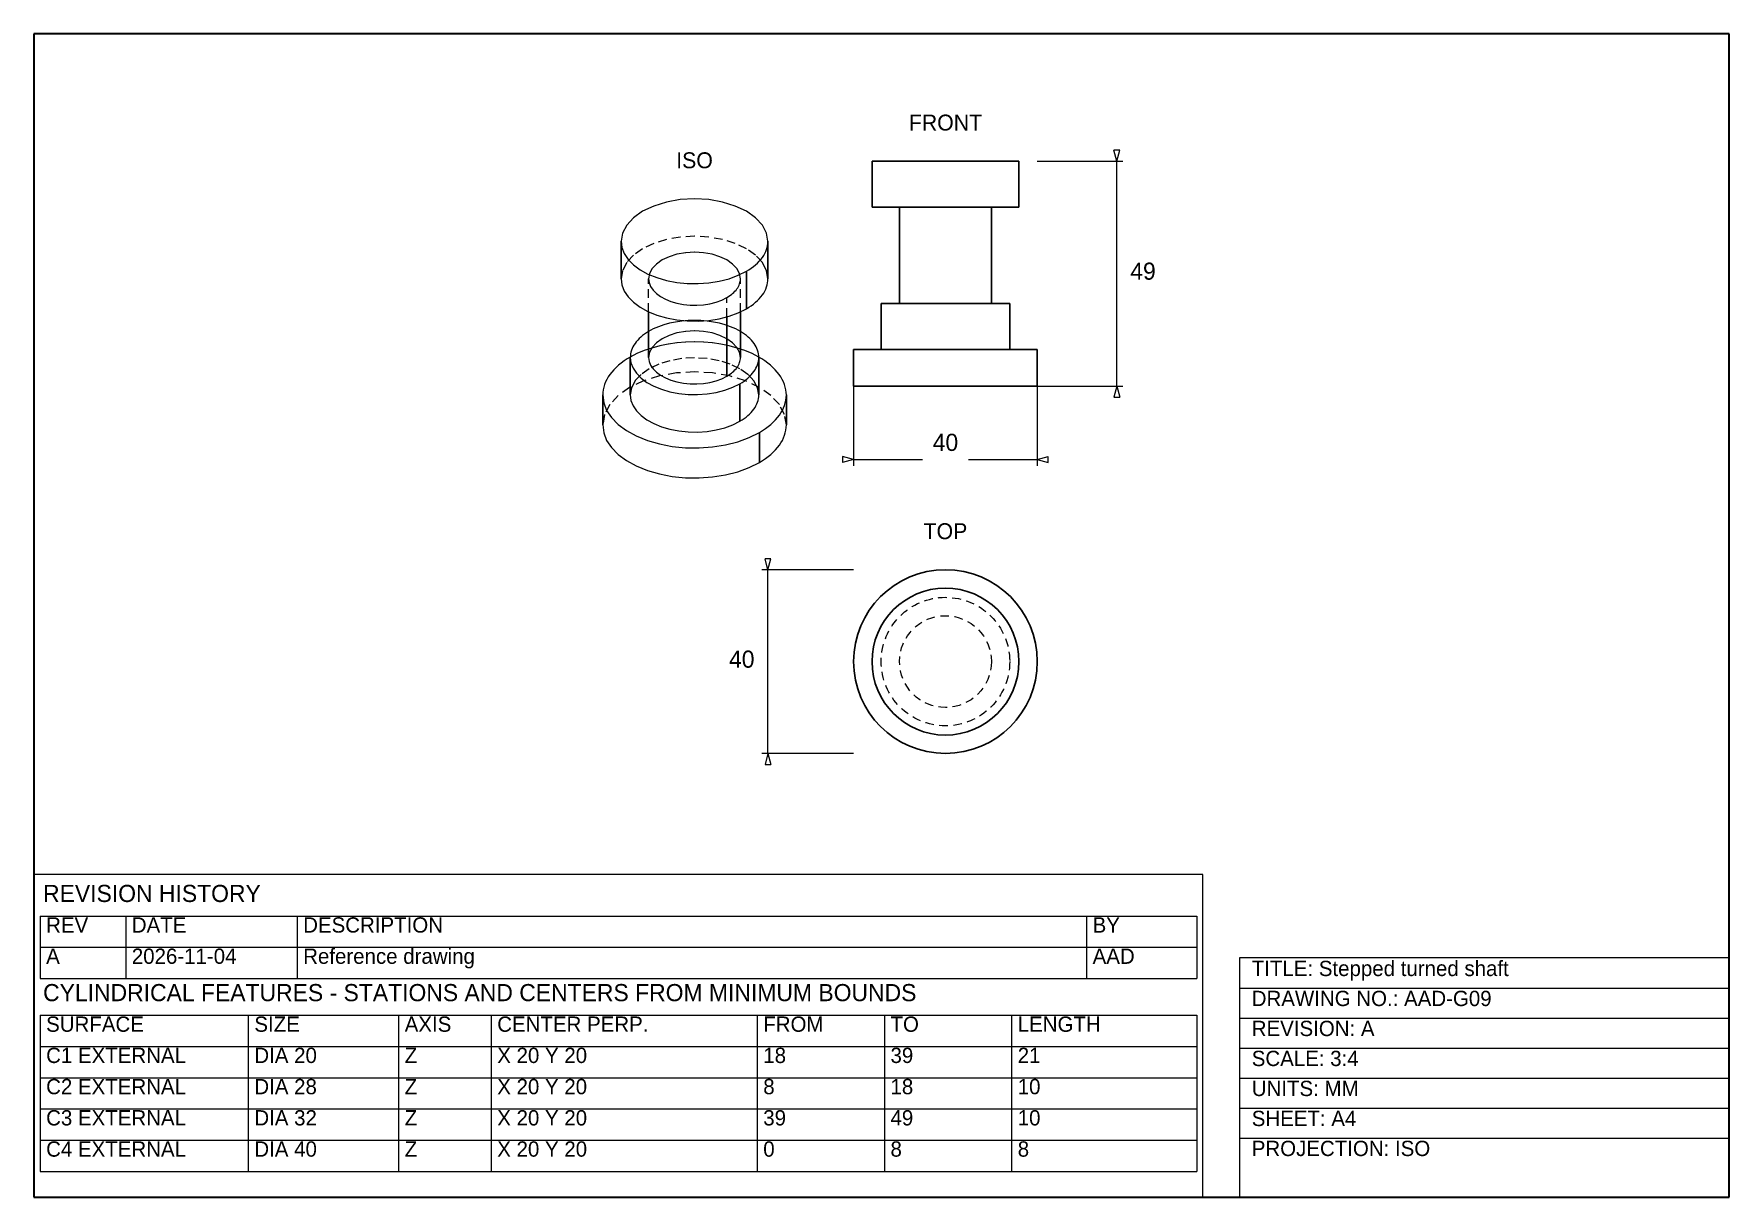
# Model space of a CAD drawing. Header units: millimetres. Extents: x 10 to 287, y 10 to 200.
import ezdxf
from ezdxf.enums import TextEntityAlignment as Align

# ---------------------------------------------------------------- set-up
doc = ezdxf.new("R2010")
doc.units = ezdxf.units.MM
doc.linetypes.add('HIDDEN', pattern=[2.3, 1.4, -0.9])
for name, color, linetype, lineweight in [('ANNOTATION', 7, 'Continuous', 18), ('BORDER', 7, 'Continuous', 18), ('DIMENSIONS', 7, 'Continuous', 18), ('HIDDEN', 8, 'Continuous', 18), ('SCHEDULE', 7, 'Continuous', 18), ('TITLE', 7, 'Continuous', 18), ('VISIBLE', 7, 'Continuous', 18)]:
    doc.layers.add(name, color=color, linetype=linetype, lineweight=lineweight)

msp = doc.modelspace()

# ---------------------------------------------------------------- linework, layer by layer
at = {"layer": 'BORDER', "lineweight": 30}
for p, q in [((287, 200), (10, 200)), ((10, 200), (10, 10)), ((287, 10), (287, 200)), ((10, 10), (287, 10))]:
    msp.add_line(p, q, dxfattribs=at)
at = {"layer": 'DIMENSIONS', "lineweight": 18}
for p, q in [((186.95, 179.22), (186.47, 181.03)), ((186.95, 179.22), (187.43, 181.03)), ((186.95, 142.47), (186.95, 179.22)), ((186.95, 142.47), (186.47, 140.67)), ((186.95, 142.47), (187.43, 140.67)), ((143.95, 130.47), (142.15, 130.95)), ((143.95, 130.47), (142.15, 130)), ((143.95, 130.47), (155.19, 130.47)), ((162.7, 130.47), (173.95, 130.47)), ((173.95, 130.47), (175.75, 130.95)), ((173.95, 130.47), (175.75, 130)), ((129.95, 112.47), (129.47, 114.27)), ((129.95, 112.47), (130.43, 114.27)), ((129.95, 82.47), (129.95, 112.47)), ((129.95, 82.47), (129.47, 80.67)), ((129.95, 82.47), (130.43, 80.67))]:
    msp.add_line(p, q, dxfattribs=at)
at = {"layer": 'DIMENSIONS', "lineweight": 13}
for p, q in [((187.43, 181.03), (186.47, 181.03)), ((173.95, 179.22), (187.95, 179.22)), ((143.95, 142.47), (143.95, 129.47)), ((173.95, 142.47), (173.95, 129.47)), ((173.95, 142.47), (187.95, 142.47)), ((186.47, 140.67), (187.43, 140.67)), ((142.15, 130.95), (142.15, 130)), ((175.75, 130), (175.75, 130.95)), ((130.43, 114.27), (129.47, 114.27)), ((143.95, 112.47), (128.95, 112.47)), ((143.95, 82.47), (128.95, 82.47)), ((129.47, 80.67), (130.43, 80.67))]:
    msp.add_line(p, q, dxfattribs=at)
at = {"layer": 'HIDDEN', "linetype": 'HIDDEN', "lineweight": 18}
for p, q in [((166.45, 171.72), (151.45, 171.72)), ((110.45, 154.6), (110.45, 160.01)), ((125.45, 154.6), (125.45, 160.01)), ((123.25, 153.79), (123.25, 156.95)), ((166.45, 155.97), (151.45, 155.97)), ((169.45, 148.47), (148.45, 148.47))]:
    msp.add_line(p, q, dxfattribs=at)
at = {"layer": 'HIDDEN', "linetype": 'HIDDEN', "lineweight": 15}
for points in [[(129.95, 160.01), (129.72, 161.36), (129.03, 162.66), (127.92, 163.86), (126.43, 164.91), (124.61, 165.77), (122.54, 166.41), (120.29, 166.8), (117.95, 166.94), (115.61, 166.8), (113.35, 166.41), (111.28, 165.77), (109.46, 164.91), (107.97, 163.86), (106.86, 162.66), (106.18, 161.36), (105.95, 160.01)], [(125.45, 160.01), (125.3, 160.85), (124.88, 161.66), (124.18, 162.41), (123.25, 163.07), (122.11, 163.61), (120.82, 164.01), (119.41, 164.25), (117.95, 164.34), (116.48, 164.25), (115.08, 164.01), (113.78, 163.61), (112.64, 163.07), (111.71, 162.41), (111.02, 161.66), (110.59, 160.85), (110.45, 160.01)], [(110.45, 160.01), (110.53, 159.37), (110.77, 158.75), (111.17, 158.16), (111.71, 157.6), (112.39, 157.1), (113.19, 156.66), (114.09, 156.29), (115.08, 156.01), (116.12, 155.81), (117.21, 155.7), (118.31, 155.68), (119.41, 155.76), (120.47, 155.93), (121.48, 156.19), (122.41, 156.53), (123.25, 156.95)], [(123.25, 156.95), (123.5, 157.1), (123.74, 157.26), (123.97, 157.43), (124.18, 157.6), (124.38, 157.78), (124.56, 157.97), (124.73, 158.16), (124.88, 158.35), (125.01, 158.55), (125.12, 158.75), (125.22, 158.96), (125.3, 159.16), (125.37, 159.37), (125.41, 159.58), (125.44, 159.79), (125.45, 160.01)], [(125.45, 151.39), (124.68, 151.8), (123.85, 152.16), (122.96, 152.48), (122.01, 152.74), (121.03, 152.94), (120.02, 153.09), (118.99, 153.18), (117.95, 153.21), (116.9, 153.18), (115.87, 153.09), (114.86, 152.94), (113.88, 152.74), (112.94, 152.48), (112.05, 152.16), (111.21, 151.8), (110.45, 151.39)], [(128.45, 147.21), (127.36, 147.77), (126.19, 148.26), (124.93, 148.69), (123.62, 149.04), (122.25, 149.32), (120.84, 149.52), (119.4, 149.64), (117.95, 149.68), (116.5, 149.64), (115.06, 149.52), (113.65, 149.32), (112.28, 149.04), (110.96, 148.69), (109.71, 148.26), (108.53, 147.77), (107.45, 147.21)], [(125.45, 147.15), (125.3, 147.99), (124.88, 148.8), (124.18, 149.55), (123.25, 150.21), (122.11, 150.75), (120.82, 151.15), (119.41, 151.39), (117.95, 151.48), (116.48, 151.39), (115.08, 151.15), (113.78, 150.75), (112.64, 150.21), (111.71, 149.55), (111.02, 148.8), (110.59, 147.99), (110.45, 147.15)], [(128.45, 141.02), (128.25, 142.21), (127.65, 143.34), (126.68, 144.39), (125.37, 145.31), (123.78, 146.06), (121.97, 146.62), (120, 146.97), (117.95, 147.09), (115.9, 146.97), (113.93, 146.62), (112.11, 146.06), (110.52, 145.31), (109.22, 144.39), (108.25, 143.34), (107.65, 142.21), (107.45, 141.02)], [(132.95, 136.12), (132.66, 137.81), (131.81, 139.44), (130.42, 140.94), (128.55, 142.25), (126.28, 143.33), (123.69, 144.13), (120.87, 144.62), (117.95, 144.79), (115.02, 144.62), (112.21, 144.13), (109.61, 143.33), (107.34, 142.25), (105.47, 140.94), (104.09, 139.44), (103.24, 137.81), (102.95, 136.12)]]:
    msp.add_lwpolyline(points, dxfattribs=at)
at = {"layer": 'HIDDEN', "linetype": 'HIDDEN', "lineweight": 18}
for radius in [10.5, 7.5]:
    msp.add_circle((158.95, 97.47), radius, dxfattribs=at)
at = {"layer": 'SCHEDULE', "lineweight": 18}
for p, q in [((201, 62.7), (10, 62.7)), ((10, 62.7), (10, 10)), ((201, 10), (201, 62.7)), ((10, 10), (201, 10))]:
    msp.add_line(p, q, dxfattribs=at)
at = {"layer": 'SCHEDULE', "lineweight": 13}
for p, q in [((11, 55.9), (200, 55.9)), ((11, 55.9), (11, 45.7)), ((25, 55.9), (25, 45.7)), ((53, 55.9), (53, 45.7)), ((182, 55.9), (182, 45.7)), ((200, 55.9), (200, 45.7)), ((11, 50.8), (200, 50.8)), ((11, 45.7), (200, 45.7)), ((11, 39.7), (200, 39.7)), ((11, 39.7), (11, 14.2)), ((45.02, 39.7), (45.02, 14.2)), ((69.59, 39.7), (69.59, 14.2)), ((84.71, 39.7), (84.71, 14.2)), ((128.18, 39.7), (128.18, 14.2)), ((148.97, 39.7), (148.97, 14.2)), ((169.76, 39.7), (169.76, 14.2)), ((200, 39.7), (200, 14.2)), ((11, 34.6), (200, 34.6)), ((11, 29.5), (200, 29.5)), ((11, 24.4), (200, 24.4)), ((11, 19.3), (200, 19.3)), ((11, 14.2), (200, 14.2))]:
    msp.add_line(p, q, dxfattribs=at)
at = {"layer": 'TITLE', "lineweight": 18}
for p, q in [((287, 49.1), (207, 49.1)), ((207, 49.1), (207, 10)), ((287, 10), (287, 49.1)), ((207, 10), (287, 10))]:
    msp.add_line(p, q, dxfattribs=at)
at = {"layer": 'TITLE', "lineweight": 13}
for p, q in [((207, 44.1), (287, 44.1)), ((207, 39.2), (287, 39.2)), ((207, 34.3), (287, 34.3)), ((207, 29.4), (287, 29.4)), ((207, 24.5), (287, 24.5)), ((207, 19.6), (287, 19.6))]:
    msp.add_line(p, q, dxfattribs=at)
at = {"layer": 'VISIBLE', "lineweight": 25}
for p, q in [((146.95, 171.72), (146.95, 179.22)), ((146.95, 179.22), (170.95, 179.22)), ((170.95, 171.72), (170.95, 179.22)), ((146.95, 171.72), (170.95, 171.72)), ((151.45, 155.97), (151.45, 171.72)), ((166.45, 155.97), (166.45, 171.72)), ((105.95, 160.01), (105.95, 166.13)), ((129.95, 160.01), (129.95, 166.13)), ((126.43, 155.11), (126.43, 161.23)), ((148.45, 148.47), (148.45, 155.97)), ((148.45, 155.97), (169.45, 155.97)), ((169.45, 148.47), (169.45, 155.97)), ((110.45, 147.15), (110.45, 154.6)), ((123.25, 144.09), (123.25, 153.79)), ((125.45, 147.15), (125.45, 154.6)), ((107.45, 141.02), (107.45, 147.15)), ((128.45, 141.02), (128.45, 147.15)), ((143.95, 142.47), (143.95, 148.47)), ((143.95, 148.47), (173.95, 148.47)), ((173.95, 142.47), (173.95, 148.47)), ((125.37, 136.74), (125.37, 142.86)), ((143.95, 142.47), (173.95, 142.47)), ((102.95, 136.12), (102.95, 141.02)), ((132.95, 136.12), (132.95, 141.02)), ((128.55, 130), (128.55, 134.9))]:
    msp.add_line(p, q, dxfattribs=at)
at = {"layer": 'VISIBLE', "lineweight": 18}
for points in [[(129.95, 166.13), (129.72, 167.48), (129.03, 168.78), (127.92, 169.98), (126.43, 171.03), (124.61, 171.89), (122.54, 172.53), (120.29, 172.93), (117.95, 173.06), (115.61, 172.93), (113.35, 172.53), (111.28, 171.89), (109.46, 171.03), (107.97, 169.98), (106.86, 168.78), (106.18, 167.48), (105.95, 166.13)], [(105.95, 166.13), (106.08, 165.11), (106.46, 164.12), (107.1, 163.17), (107.97, 162.28), (109.06, 161.48), (110.33, 160.78), (111.78, 160.19), (113.35, 159.73), (115.03, 159.41), (116.77, 159.24), (118.54, 159.21), (120.29, 159.34), (121.99, 159.61), (123.6, 160.02), (125.1, 160.57), (126.43, 161.23)], [(126.43, 161.23), (126.84, 161.48), (127.22, 161.74), (127.59, 162), (127.92, 162.28), (128.24, 162.57), (128.53, 162.87), (128.79, 163.17), (129.03, 163.48), (129.25, 163.8), (129.43, 164.12), (129.59, 164.45), (129.72, 164.78), (129.82, 165.11), (129.89, 165.45), (129.93, 165.79), (129.95, 166.13)], [(105.95, 160.01), (106.08, 158.99), (106.46, 158), (107.1, 157.05), (107.97, 156.16), (109.06, 155.35), (110.33, 154.65), (111.78, 154.06), (113.35, 153.61), (115.03, 153.29), (116.77, 153.11), (118.54, 153.09), (120.29, 153.21), (121.99, 153.48), (123.6, 153.9), (125.1, 154.44), (126.43, 155.11)], [(126.43, 155.11), (126.84, 155.35), (127.22, 155.61), (127.59, 155.88), (127.92, 156.16), (128.24, 156.45), (128.53, 156.74), (128.79, 157.05), (129.03, 157.36), (129.25, 157.67), (129.43, 158), (129.59, 158.32), (129.72, 158.66), (129.82, 158.99), (129.89, 159.33), (129.93, 159.67), (129.95, 160.01)], [(110.45, 151.39), (110.1, 151.18), (109.77, 150.95), (109.46, 150.72), (109.17, 150.48), (108.9, 150.23), (108.66, 149.97), (108.43, 149.71), (108.23, 149.44), (108.05, 149.16), (107.89, 148.89), (107.75, 148.6), (107.64, 148.32), (107.56, 148.03), (107.5, 147.73), (107.46, 147.44), (107.45, 147.15)], [(128.45, 147.15), (128.43, 147.44), (128.4, 147.73), (128.34, 148.03), (128.25, 148.32), (128.14, 148.6), (128.01, 148.89), (127.85, 149.16), (127.67, 149.44), (127.46, 149.71), (127.24, 149.97), (126.99, 150.23), (126.72, 150.48), (126.43, 150.72), (126.12, 150.95), (125.79, 151.18), (125.45, 151.39)], [(107.45, 147.21), (106.93, 146.9), (106.44, 146.58), (105.97, 146.24), (105.54, 145.89), (105.13, 145.53), (104.76, 145.15), (104.42, 144.77), (104.12, 144.38), (103.85, 143.98), (103.61, 143.57), (103.41, 143.15), (103.24, 142.73), (103.11, 142.31), (103.02, 141.88), (102.97, 141.45), (102.95, 141.02)], [(107.45, 147.15), (107.56, 146.26), (107.9, 145.39), (108.46, 144.56), (109.22, 143.78), (110.17, 143.08), (111.29, 142.46), (112.55, 141.95), (113.93, 141.55), (115.4, 141.27), (116.92, 141.11), (118.46, 141.09), (120, 141.2), (121.48, 141.44), (122.9, 141.8), (124.2, 142.28), (125.37, 142.86)], [(110.45, 147.15), (110.53, 146.51), (110.77, 145.89), (111.17, 145.3), (111.71, 144.74), (112.39, 144.24), (113.19, 143.8), (114.09, 143.43), (115.08, 143.15), (116.12, 142.95), (117.21, 142.84), (118.31, 142.82), (119.41, 142.9), (120.47, 143.07), (121.48, 143.33), (122.41, 143.67), (123.25, 144.09)], [(123.25, 144.09), (123.5, 144.24), (123.74, 144.4), (123.97, 144.57), (124.18, 144.74), (124.38, 144.92), (124.56, 145.11), (124.73, 145.3), (124.88, 145.49), (125.01, 145.69), (125.12, 145.89), (125.22, 146.1), (125.3, 146.3), (125.37, 146.51), (125.41, 146.72), (125.44, 146.94), (125.45, 147.15)], [(125.37, 142.86), (125.73, 143.08), (126.06, 143.3), (126.38, 143.54), (126.68, 143.78), (126.95, 144.03), (127.21, 144.29), (127.44, 144.56), (127.65, 144.83), (127.83, 145.11), (127.99, 145.39), (128.13, 145.67), (128.25, 145.96), (128.33, 146.26), (128.4, 146.55), (128.43, 146.85), (128.45, 147.15)], [(132.95, 141.02), (132.93, 141.45), (132.87, 141.88), (132.78, 142.31), (132.65, 142.73), (132.49, 143.15), (132.28, 143.57), (132.05, 143.98), (131.78, 144.38), (131.47, 144.77), (131.13, 145.15), (130.76, 145.53), (130.36, 145.89), (129.92, 146.24), (129.46, 146.58), (128.97, 146.9), (128.45, 147.21)], [(102.95, 141.02), (103.11, 139.75), (103.59, 138.51), (104.39, 137.32), (105.47, 136.21), (106.83, 135.21), (108.43, 134.33), (110.24, 133.6), (112.21, 133.02), (114.3, 132.62), (116.48, 132.41), (118.68, 132.37), (120.87, 132.53), (123, 132.87), (125.02, 133.39), (126.88, 134.07), (128.55, 134.9)], [(107.45, 141.02), (107.56, 140.13), (107.9, 139.26), (108.46, 138.43), (109.22, 137.66), (110.17, 136.95), (111.29, 136.34), (112.55, 135.82), (113.93, 135.42), (115.4, 135.14), (116.92, 134.99), (118.46, 134.97), (120, 135.08), (121.48, 135.32), (122.9, 135.68), (124.2, 136.15), (125.37, 136.74)], [(125.37, 136.74), (125.73, 136.95), (126.06, 137.18), (126.38, 137.41), (126.68, 137.66), (126.95, 137.91), (127.21, 138.17), (127.44, 138.43), (127.65, 138.7), (127.83, 138.98), (127.99, 139.26), (128.13, 139.55), (128.25, 139.84), (128.33, 140.13), (128.4, 140.43), (128.43, 140.73), (128.45, 141.02)], [(128.55, 134.9), (129.06, 135.21), (129.54, 135.53), (130, 135.86), (130.42, 136.21), (130.81, 136.57), (131.18, 136.94), (131.51, 137.32), (131.81, 137.71), (132.07, 138.11), (132.3, 138.51), (132.5, 138.92), (132.66, 139.33), (132.78, 139.75), (132.87, 140.17), (132.93, 140.6), (132.95, 141.02)], [(102.95, 136.12), (103.11, 134.85), (103.59, 133.61), (104.39, 132.42), (105.47, 131.31), (106.83, 130.31), (108.43, 129.43), (110.24, 128.7), (112.21, 128.12), (114.3, 127.72), (116.48, 127.51), (118.68, 127.47), (120.87, 127.63), (123, 127.97), (125.02, 128.49), (126.88, 129.17), (128.55, 130)], [(128.55, 130), (129.06, 130.31), (129.54, 130.63), (130, 130.97), (130.42, 131.31), (130.81, 131.67), (131.18, 132.04), (131.51, 132.42), (131.81, 132.81), (132.07, 133.21), (132.3, 133.61), (132.5, 134.02), (132.66, 134.44), (132.78, 134.85), (132.87, 135.28), (132.93, 135.7), (132.95, 136.12)]]:
    msp.add_lwpolyline(points, dxfattribs=at)
at = {"layer": 'VISIBLE', "lineweight": 25}
for radius in [15, 12]:
    msp.add_circle((158.95, 97.47), radius, dxfattribs=at)

# ---------------------------------------------------------------- texts
at = {"layer": 'ANNOTATION', "lineweight": 18}
for s, p in [('FRONT', (158.95, 184.22)), ('ISO', (117.95, 178.06)), ('TOP', (158.95, 117.47))]:
    msp.add_text(s, height=2.6, dxfattribs=at).set_placement(p, align=Align.CENTER)
at = {"layer": 'DIMENSIONS', "lineweight": 18}
msp.add_text('49', height=2.8, dxfattribs=at).set_placement((189.15, 159.85))
msp.add_text('40', height=2.8, dxfattribs=at).set_placement((158.95, 131.88), align=Align.CENTER)
msp.add_text('40', height=2.8, dxfattribs=at).set_placement((127.75, 96.47), align=Align.RIGHT)
at = {"layer": 'SCHEDULE', "lineweight": 18}
for s, height, p in [('REVISION HISTORY', 2.8, (11.5, 58.2)), ('REV', 2.5, (12, 53.2)), ('DATE', 2.5, (26, 53.2)), ('DESCRIPTION', 2.5, (54, 53.2)), ('BY', 2.5, (183, 53.2)), ('A', 2.5, (12, 48.1)), ('2026-11-04', 2.5, (26, 48.1)), ('Reference drawing', 2.5, (54, 48.1)), ('AAD', 2.5, (183, 48.1)), ('CYLINDRICAL FEATURES - STATIONS AND CENTERS FROM MINIMUM BOUNDS', 2.8, (11.5, 42)), ('SURFACE', 2.5, (12, 37)), ('SIZE', 2.5, (46.02, 37)), ('AXIS', 2.5, (70.59, 37)), ('CENTER PERP.', 2.5, (85.71, 37)), ('FROM', 2.5, (129.18, 37)), ('TO', 2.5, (149.97, 37)), ('LENGTH', 2.5, (170.76, 37)), ('C1 EXTERNAL', 2.5, (12, 31.9)), ('DIA 20', 2.5, (46.02, 31.9)), ('Z', 2.5, (70.59, 31.9)), ('X 20 Y 20', 2.5, (85.71, 31.9)), ('18', 2.5, (129.18, 31.9)), ('39', 2.5, (149.97, 31.9)), ('21', 2.5, (170.76, 31.9)), ('C2 EXTERNAL', 2.5, (12, 26.8)), ('DIA 28', 2.5, (46.02, 26.8)), ('Z', 2.5, (70.59, 26.8)), ('X 20 Y 20', 2.5, (85.71, 26.8)), ('8', 2.5, (129.18, 26.8)), ('18', 2.5, (149.97, 26.8)), ('10', 2.5, (170.76, 26.8)), ('C3 EXTERNAL', 2.5, (12, 21.7)), ('DIA 32', 2.5, (46.02, 21.7)), ('Z', 2.5, (70.59, 21.7)), ('X 20 Y 20', 2.5, (85.71, 21.7)), ('39', 2.5, (129.18, 21.7)), ('49', 2.5, (149.97, 21.7)), ('10', 2.5, (170.76, 21.7)), ('C4 EXTERNAL', 2.5, (12, 16.6)), ('DIA 40', 2.5, (46.02, 16.6)), ('Z', 2.5, (70.59, 16.6)), ('X 20 Y 20', 2.5, (85.71, 16.6)), ('0', 2.5, (129.18, 16.6)), ('8', 2.5, (149.97, 16.6)), ('8', 2.5, (170.76, 16.6))]:
    msp.add_text(s, height=height, dxfattribs=at).set_placement(p)
at = {"layer": 'TITLE', "lineweight": 18}
for s, p in [('TITLE: Stepped turned shaft', (209, 46.1)), ('DRAWING NO.: AAD-G09', (209, 41.2)), ('REVISION: A', (209, 36.3)), ('SCALE: 3:4', (209, 31.4)), ('UNITS: MM', (209, 26.5)), ('SHEET: A4', (209, 21.6)), ('PROJECTION: ISO', (209, 16.7))]:
    msp.add_text(s, height=2.5, dxfattribs=at).set_placement(p)

doc.saveas('drawing.dxf')
